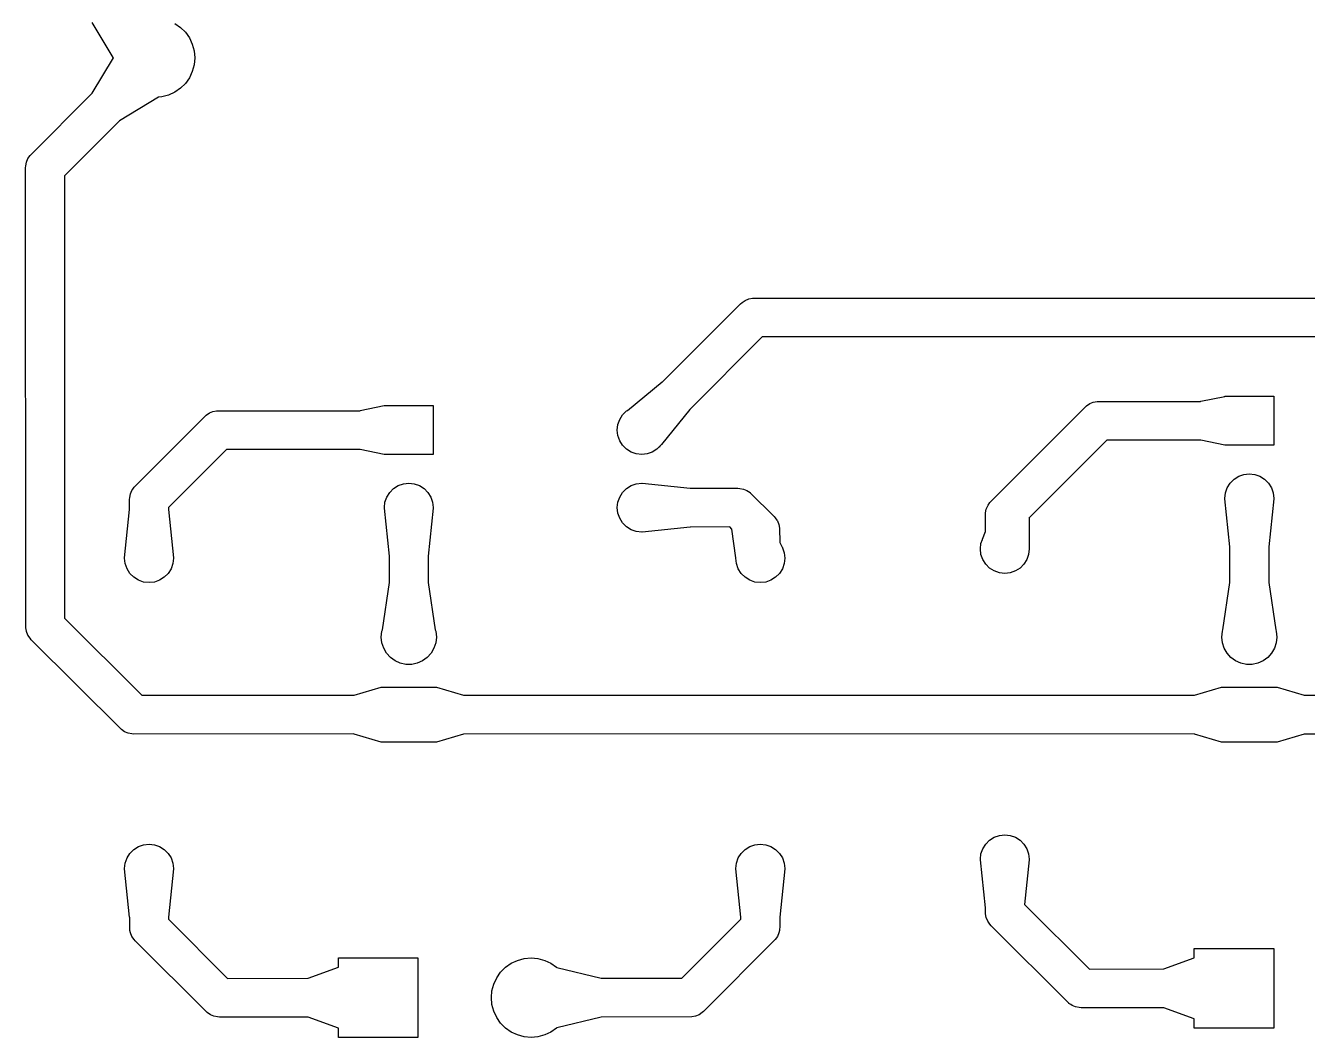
# Model space of a CAD drawing. Extents: x 52 to 194, y -148 to -75.
# Drawn here: x 52.46 to 94.4, y -144.56 to -111.45 of the extents above; entities that cross this region are included whole.
import ezdxf

# ---------------------------------------------------------------- set-up
doc = ezdxf.new("R2010")
doc.units = 0
doc.layers.add('BLACK', color=7, linetype='CONTINUOUS')

msp = doc.modelspace()

# ---------------------------------------------------------------- linework, layer by layer
at = {"layer": 'BLACK', "linetype": 'CONTINUOUS'}
for p, q in [((55.330355, -112.491302), (54.63489, -111.341017)), ((57.345, -111.374167), (57.530624, -111.504142)), ((57.530624, -111.504142), (57.690858, -111.664376)), ((57.690858, -111.664376), (57.820833, -111.85)), ((57.820833, -111.85), (57.9166, -112.055374)), ((57.9166, -112.055374), (57.97525, -112.274257)), ((57.97525, -112.274257), (57.995, -112.5)), ((54.63489, -113.658983), (55.335613, -112.499999)), ((55.335613, -112.499999), (55.330355, -112.491302)), ((57.97525, -112.725743), (57.9166, -112.944626)), ((57.995, -112.5), (57.97525, -112.725743)), ((57.820833, -113.15), (57.690858, -113.335624)), ((57.9166, -112.944626), (57.820833, -113.15)), ((57.345, -113.625833), (57.139626, -113.7216)), ((57.530624, -113.495858), (57.345, -113.625833)), ((57.690858, -113.335624), (57.530624, -113.495858)), ((52.607479, -115.693818), (54.633394, -113.665495)), ((54.633203, -113.665033), (54.63489, -113.658983)), ((54.633394, -113.665495), (54.633203, -113.665033)), ((56.81339, -113.789642), (55.536015, -114.560121)), ((56.920743, -113.78025), (56.81339, -113.789642)), ((57.139626, -113.7216), (56.920743, -113.78025)), ((55.529575, -114.561094), (53.729508, -116.363299)), ((55.536015, -114.560121), (55.529575, -114.561094)), ((52.53748, -115.798163), (52.606638, -115.69466)), ((52.606638, -115.69466), (52.607479, -115.693818)), ((52.4625, -116.0975), (52.465557, -116.035279)), ((52.465557, -131.154815), (52.4625, -116.0975)), ((52.465557, -116.035259), (52.489843, -115.913169)), ((52.465557, -116.035279), (52.465557, -116.035259)), ((52.489843, -115.913169), (52.53748, -115.798163)), ((53.729508, -116.363299), (53.732447, -130.838405)), ((73.300577, -123.109362), (75.855987, -120.550987)), ((75.855987, -120.550987), (75.90215, -120.509147)), ((75.90215, -120.509147), (75.90216, -120.509138)), ((75.90216, -120.509138), (76.005663, -120.43998)), ((76.005663, -120.43998), (76.120669, -120.392343)), ((76.120669, -120.392343), (76.242759, -120.368057)), ((76.242759, -120.368057), (76.249462, -120.368057)), ((76.249462, -120.368057), (96.74, -120.365)), ((76.564008, -121.634961), (74.195287, -124.006431)), ((96.474196, -121.63199), (76.564008, -121.634961)), ((72.150407, -124.041187), (73.294169, -123.111274)), ((73.294169, -123.111274), (73.300577, -123.109362)), ((90.909336, -123.743074), (91.69383, -123.581272)), ((91.69383, -123.581272), (91.7, -123.582454)), ((91.7, -123.582454), (91.7, -123.58)), ((91.7, -123.58), (93.3, -123.58)), ((93.3, -123.58), (93.3, -125.18)), ((58.37216, -124.194138), (58.475663, -124.12498)), ((58.475663, -124.12498), (58.590669, -124.077343)), ((58.590669, -124.077343), (58.712759, -124.053057)), ((58.712759, -124.053057), (58.714815, -124.053057)), ((58.714815, -124.053057), (63.404324, -124.050776)), ((63.404324, -124.050776), (63.409336, -124.048074)), ((63.409336, -124.048074), (64.19383, -123.886272)), ((64.19383, -123.886272), (64.2, -123.887454)), ((64.2, -123.887454), (64.2, -123.885)), ((64.2, -123.885), (65.8, -123.885)), ((65.8, -123.885), (65.8, -125.485)), ((71.994535, -124.186208), (72.060188, -124.120554)), ((72.060045, -124.120207), (72.063482, -124.111939)), ((72.060188, -124.120554), (72.060045, -124.120207)), ((72.063482, -124.111939), (72.064354, -124.111152)), ((72.064354, -124.111152), (72.092364, -124.088378)), ((72.092364, -124.088378), (72.121208, -124.059535)), ((72.121208, -124.059535), (72.150407, -124.041187)), ((74.193724, -124.010833), (73.263818, -125.154582)), ((74.195287, -124.006431), (74.193724, -124.010833)), ((84.009859, -127.056438), (87.130987, -123.930987)), ((87.130987, -123.930987), (87.17715, -123.889147)), ((87.17715, -123.889147), (87.17716, -123.889138)), ((87.17716, -123.889138), (87.280663, -123.81998)), ((87.280663, -123.81998), (87.395669, -123.772343)), ((87.395669, -123.772343), (87.517759, -123.748057)), ((87.517759, -123.748057), (87.519388, -123.748057)), ((87.519388, -123.748057), (90.903947, -123.745979)), ((90.903947, -123.745979), (90.909336, -123.743074)), ((56.009673, -126.556624), (58.325987, -124.235987)), ((58.325987, -124.235987), (58.37215, -124.194147)), ((58.37215, -124.194147), (58.37216, -124.194138)), ((71.82, -124.685), (71.840058, -124.506983)), ((71.840058, -124.506983), (71.899225, -124.337893)), ((71.899225, -124.337893), (71.994535, -124.186208)), ((71.840058, -124.863017), (71.82, -124.685)), ((71.899225, -125.032107), (71.840058, -124.863017)), ((59.034259, -125.319873), (57.132447, -127.225236)), ((63.403181, -125.317748), (59.034259, -125.319873)), ((63.409337, -125.321925), (63.403181, -125.317748)), ((64.193828, -125.483727), (63.409337, -125.321925)), ((71.994535, -125.183792), (71.899225, -125.032107)), ((72.121208, -125.310465), (71.994535, -125.183792)), ((72.272893, -125.405775), (72.121208, -125.310465)), ((73.118792, -125.310465), (72.967107, -125.405775)), ((73.184735, -125.244521), (73.118792, -125.310465)), ((73.185977, -125.244892), (73.184735, -125.244521)), ((73.193855, -125.240635), (73.185977, -125.244892)), ((73.21661, -125.212646), (73.193855, -125.240635)), ((73.245465, -125.183792), (73.21661, -125.212646)), ((73.263818, -125.154582), (73.245465, -125.183792)), ((87.839181, -125.01484), (85.290431, -127.567121)), ((90.903492, -125.01296), (87.839181, -125.01484)), ((90.909337, -125.016925), (90.903492, -125.01296)), ((91.693828, -125.178727), (90.909337, -125.016925)), ((91.696184, -125.178968), (91.693828, -125.178727)), ((91.7, -125.177389), (91.696184, -125.178968)), ((91.7, -125.18), (91.7, -125.177389)), ((93.3, -125.18), (91.7, -125.18)), ((64.196184, -125.483968), (64.193828, -125.483727)), ((64.2, -125.482389), (64.196184, -125.483968)), ((64.2, -125.485), (64.2, -125.482389)), ((65.8, -125.485), (64.2, -125.485)), ((72.441983, -125.464942), (72.272893, -125.405775)), ((72.62, -125.485), (72.441983, -125.464942)), ((72.798017, -125.464942), (72.62, -125.485)), ((72.967107, -125.405775), (72.798017, -125.464942)), ((92.001208, -126.294535), (92.152893, -126.199225)), ((92.152893, -126.199225), (92.321983, -126.140058)), ((92.321983, -126.140058), (92.5, -126.12)), ((92.5, -126.12), (92.678017, -126.140058)), ((92.678017, -126.140058), (92.847107, -126.199225)), ((92.847107, -126.199225), (92.998792, -126.294535)), ((55.93998, -126.660663), (55.966707, -126.620663)), ((55.966707, -126.620663), (56.009138, -126.55716)), ((56.009138, -126.55716), (56.009673, -126.556624)), ((64.374535, -126.726208), (64.501208, -126.599535)), ((64.501208, -126.599535), (64.652893, -126.504225)), ((64.652893, -126.504225), (64.821983, -126.445058)), ((64.821983, -126.445058), (65, -126.425)), ((65, -126.425), (65.178017, -126.445058)), ((65.178017, -126.445058), (65.347107, -126.504225)), ((65.347107, -126.504225), (65.498792, -126.599535)), ((65.498792, -126.599535), (65.625465, -126.726208)), ((71.994535, -126.726208), (72.121208, -126.599535)), ((72.121208, -126.599535), (72.272893, -126.504225)), ((72.272893, -126.504225), (72.441983, -126.445058)), ((72.441983, -126.445058), (72.62, -126.425)), ((72.62, -126.425), (72.631598, -126.426306)), ((72.631598, -126.426306), (72.631698, -126.426266)), ((72.631698, -126.426266), (72.632871, -126.426327)), ((72.632871, -126.426327), (74.2095, -126.588917)), ((74.2095, -126.588917), (74.21424, -126.591478)), ((74.21424, -126.591478), (75.765, -126.59)), ((75.765, -126.59), (75.827221, -126.593057)), ((75.827221, -126.593057), (75.827241, -126.593057)), ((75.827241, -126.593057), (75.949331, -126.617343)), ((75.949331, -126.617343), (76.064337, -126.66498)), ((91.720058, -126.741983), (91.779225, -126.572893)), ((91.779225, -126.572893), (91.874535, -126.421208)), ((91.874535, -126.421208), (92.001208, -126.294535)), ((92.998792, -126.294535), (93.125465, -126.421208)), ((93.125465, -126.421208), (93.220775, -126.572893)), ((93.220775, -126.572893), (93.279942, -126.741983)), ((55.865, -126.96), (55.868057, -126.897779)), ((55.865505, -127.28756), (55.865, -126.96)), ((55.868057, -126.897759), (55.892343, -126.775669)), ((55.868057, -126.897779), (55.868057, -126.897759)), ((55.892343, -126.775669), (55.93998, -126.660663)), ((64.2, -127.225), (64.220058, -127.046983)), ((64.220058, -127.046983), (64.279225, -126.877893)), ((64.279225, -126.877893), (64.374535, -126.726208)), ((65.625465, -126.726208), (65.720775, -126.877893)), ((65.720775, -126.877893), (65.779942, -127.046983)), ((65.779942, -127.046983), (65.8, -127.225)), ((71.82, -127.225), (71.840058, -127.046983)), ((71.840058, -127.046983), (71.899225, -126.877893)), ((71.899225, -126.877893), (71.994535, -126.726208)), ((76.064337, -126.66498), (76.16784, -126.734138)), ((76.16784, -126.734138), (76.168019, -126.734317)), ((76.168019, -126.734317), (76.949013, -127.510987)), ((83.950893, -127.144331), (84.009138, -127.05716)), ((84.009138, -127.05716), (84.009859, -127.056438)), ((91.7, -126.92), (91.720058, -126.741983)), ((91.701417, -126.93258), (91.7, -126.92)), ((91.701328, -126.932881), (91.701417, -126.93258)), ((91.863917, -128.5095), (91.701328, -126.932881)), ((93.298671, -126.932883), (93.136083, -128.5095)), ((93.279942, -126.741983), (93.3, -126.92)), ((93.298733, -126.931698), (93.298671, -126.932883)), ((93.3, -126.92), (93.298692, -126.9316)), ((93.298692, -126.9316), (93.298733, -126.931698)), ((55.701327, -128.867129), (55.863917, -127.290499)), ((55.863917, -127.290499), (55.865505, -127.28756)), ((57.132447, -127.225236), (57.132536, -127.283351)), ((57.132536, -127.283351), (57.132718, -127.283427)), ((57.132718, -127.283427), (57.136083, -127.2905)), ((57.136083, -127.2905), (57.298671, -128.867116)), ((64.201417, -127.23758), (64.2, -127.225)), ((64.201328, -127.237881), (64.201417, -127.23758)), ((64.363917, -128.8145), (64.201328, -127.237881)), ((65.798671, -127.237883), (65.636083, -128.8145)), ((65.798733, -127.236698), (65.798671, -127.237883)), ((65.8, -127.225), (65.798692, -127.2366)), ((65.798692, -127.2366), (65.798733, -127.236698)), ((71.840058, -127.403017), (71.82, -127.225)), ((71.899225, -127.572107), (71.840058, -127.403017)), ((83.865, -127.46), (83.868057, -127.397779)), ((83.866407, -128.002036), (83.865, -127.46)), ((83.868057, -127.397759), (83.892343, -127.275669)), ((83.868057, -127.397779), (83.868057, -127.397759)), ((83.892343, -127.275669), (83.93998, -127.160663)), ((83.93998, -127.160663), (83.950893, -127.144331)), ((71.994535, -127.723792), (71.899225, -127.572107)), ((72.121208, -127.850465), (71.994535, -127.723792)), ((72.272893, -127.945775), (72.121208, -127.850465)), ((74.2095, -127.861082), (72.632883, -128.023671)), ((74.21497, -127.858479), (74.2095, -127.861082)), ((75.500247, -127.857253), (74.21497, -127.858479)), ((75.572268, -127.928875), (75.500247, -127.857253)), ((76.949013, -127.510987), (76.990852, -127.55715)), ((76.990852, -127.55715), (76.990862, -127.55716)), ((76.990862, -127.55716), (77.038956, -127.629138)), ((77.038956, -127.629138), (77.06002, -127.660663)), ((77.06002, -127.660663), (77.107657, -127.775669)), ((77.107657, -127.775669), (77.131943, -127.897759)), ((77.131943, -127.897759), (77.131943, -127.89808)), ((77.131943, -127.89808), (77.133387, -128.362167)), ((85.290431, -127.567121), (85.291997, -127.570857)), ((85.291997, -127.570857), (85.299906, -128.563217)), ((72.441983, -128.004942), (72.272893, -127.945775)), ((72.62, -128.025), (72.441983, -128.004942)), ((72.632584, -128.023582), (72.62, -128.025)), ((72.632883, -128.023671), (72.632584, -128.023582)), ((75.570939, -127.933929), (75.572268, -127.928875)), ((75.698621, -128.869892), (75.570939, -127.933929)), ((83.720058, -128.396983), (83.765468, -128.267206)), ((83.765124, -128.258161), (83.866407, -128.002036)), ((83.765189, -128.266926), (83.765124, -128.258161)), ((83.765468, -128.267206), (83.765189, -128.266926)), ((77.133387, -128.362167), (77.210411, -128.516399)), ((77.210411, -128.516399), (77.220775, -128.532893)), ((77.220775, -128.532893), (77.225753, -128.547119)), ((77.225753, -128.547119), (77.233501, -128.562634)), ((77.233501, -128.562634), (77.234087, -128.570938)), ((77.234087, -128.570938), (77.279942, -128.701983)), ((77.279942, -128.701983), (77.3, -128.88)), ((83.7, -128.575), (83.720058, -128.396983)), ((83.720058, -128.753017), (83.7, -128.575)), ((85.3, -128.575), (85.279942, -128.753017)), ((85.299906, -128.563217), (85.29894, -128.5656)), ((85.29894, -128.5656), (85.3, -128.575)), ((91.866059, -128.514002), (91.863917, -128.5095)), ((91.866823, -129.664483), (91.866059, -128.514002)), ((93.136083, -128.5095), (93.133043, -128.515125)), ((93.133043, -128.515125), (93.133807, -129.664694)), ((55.7, -128.88), (55.701306, -128.8684)), ((55.720058, -129.058017), (55.7, -128.88)), ((55.701266, -128.868301), (55.701327, -128.867129)), ((55.701306, -128.8684), (55.701266, -128.868301)), ((55.779225, -129.227107), (55.720058, -129.058017)), ((57.279942, -129.058017), (57.220775, -129.227107)), ((57.3, -128.88), (57.279942, -129.058017)), ((57.298671, -128.867116), (57.298581, -128.867414)), ((57.298581, -128.867414), (57.3, -128.88)), ((64.366134, -128.81916), (64.363917, -128.8145)), ((64.366736, -129.664629), (64.366134, -128.81916)), ((65.636083, -128.8145), (65.633121, -128.81998)), ((65.633121, -128.81998), (65.633722, -129.664525)), ((75.700672, -128.874031), (75.698621, -128.869892)), ((75.7, -128.88), (75.700672, -128.874031)), ((75.720058, -129.058017), (75.7, -128.88)), ((75.779225, -129.227107), (75.720058, -129.058017)), ((77.279942, -129.058017), (77.220775, -129.227107)), ((77.3, -128.88), (77.279942, -129.058017)), ((83.779225, -128.922107), (83.720058, -128.753017)), ((83.874535, -129.073792), (83.779225, -128.922107)), ((84.001208, -129.200465), (83.874535, -129.073792)), ((85.125465, -129.073792), (84.998792, -129.200465)), ((85.220775, -128.922107), (85.125465, -129.073792)), ((85.279942, -128.753017), (85.220775, -128.922107)), ((55.874535, -129.378792), (55.779225, -129.227107)), ((56.001208, -129.505465), (55.874535, -129.378792)), ((56.152893, -129.600775), (56.001208, -129.505465)), ((56.998792, -129.505465), (56.847107, -129.600775)), ((57.125465, -129.378792), (56.998792, -129.505465)), ((57.220775, -129.227107), (57.125465, -129.378792)), ((75.874535, -129.378792), (75.779225, -129.227107)), ((76.001208, -129.505465), (75.874535, -129.378792)), ((76.152893, -129.600775), (76.001208, -129.505465)), ((76.998792, -129.505465), (76.847107, -129.600775)), ((77.125465, -129.378792), (76.998792, -129.505465)), ((77.220775, -129.227107), (77.125465, -129.378792)), ((84.152893, -129.295775), (84.001208, -129.200465)), ((84.321983, -129.354942), (84.152893, -129.295775)), ((84.5, -129.375), (84.321983, -129.354942)), ((84.678017, -129.354942), (84.5, -129.375)), ((84.847107, -129.295775), (84.678017, -129.354942)), ((84.998792, -129.200465), (84.847107, -129.295775)), ((56.321983, -129.659942), (56.152893, -129.600775)), ((56.5, -129.68), (56.321983, -129.659942)), ((56.678017, -129.659942), (56.5, -129.68)), ((56.847107, -129.600775), (56.678017, -129.659942)), ((64.134077, -131.228527), (64.363528, -129.669996)), ((64.363528, -129.669996), (64.366736, -129.664629)), ((65.633722, -129.664525), (65.636472, -129.669996)), ((65.636472, -129.669996), (65.86592, -131.228522)), ((76.321983, -129.659942), (76.152893, -129.600775)), ((76.5, -129.68), (76.321983, -129.659942)), ((76.678017, -129.659942), (76.5, -129.68)), ((76.847107, -129.600775), (76.678017, -129.659942)), ((91.634077, -131.228527), (91.863528, -129.669996)), ((91.863528, -129.669996), (91.866823, -129.664483)), ((93.133807, -129.664694), (93.136472, -129.669996)), ((93.136472, -129.669996), (93.36592, -131.228522)), ((53.732447, -130.838405), (56.265704, -133.367947)), ((52.465557, -131.159741), (52.465557, -131.154815)), ((52.488062, -131.272879), (52.465557, -131.159741)), ((64.119667, -131.272879), (64.134077, -131.228527)), ((65.86592, -131.228522), (65.880333, -131.272879)), ((91.619667, -131.272879), (91.634077, -131.228527)), ((93.36592, -131.228522), (93.380333, -131.272879)), ((52.489843, -131.281831), (52.488062, -131.272879)), ((52.53748, -131.396837), (52.489843, -131.281831)), ((52.606638, -131.50034), (52.53748, -131.396837)), ((52.606647, -131.500349), (52.606638, -131.50034)), ((52.648487, -131.546513), (52.606647, -131.500349)), ((55.596479, -134.490181), (52.648487, -131.546513)), ((64.1, -131.46), (64.119667, -131.272879)), ((64.119667, -131.647121), (64.1, -131.46)), ((64.177809, -131.826063), (64.119667, -131.647121)), ((65.880333, -131.647121), (65.822191, -131.826063)), ((65.880333, -131.272879), (65.9, -131.46)), ((65.9, -131.46), (65.880333, -131.647121)), ((91.6, -131.46), (91.619667, -131.272879)), ((91.619667, -131.647121), (91.6, -131.46)), ((91.677809, -131.826063), (91.619667, -131.647121)), ((93.380333, -131.647121), (93.322191, -131.826063)), ((93.380333, -131.272879), (93.4, -131.46)), ((93.4, -131.46), (93.380333, -131.647121)), ((64.271885, -131.989007), (64.177809, -131.826063)), ((64.397782, -132.12883), (64.271885, -131.989007)), ((65.728115, -131.989007), (65.602218, -132.12883)), ((65.822191, -131.826063), (65.728115, -131.989007)), ((91.771885, -131.989007), (91.677809, -131.826063)), ((91.897782, -132.12883), (91.771885, -131.989007)), ((93.228115, -131.989007), (93.102218, -132.12883)), ((93.322191, -131.826063), (93.228115, -131.989007)), ((64.55, -132.239423), (64.397782, -132.12883)), ((64.721885, -132.315951), (64.55, -132.239423)), ((64.905924, -132.35507), (64.721885, -132.315951)), ((65.094076, -132.35507), (64.905924, -132.35507)), ((65.278115, -132.315951), (65.094076, -132.35507)), ((65.45, -132.239423), (65.278115, -132.315951)), ((65.602218, -132.12883), (65.45, -132.239423)), ((92.05, -132.239423), (91.897782, -132.12883)), ((92.221885, -132.315951), (92.05, -132.239423)), ((92.405924, -132.35507), (92.221885, -132.315951)), ((92.594076, -132.35507), (92.405924, -132.35507)), ((92.778115, -132.315951), (92.594076, -132.35507)), ((92.95, -132.239423), (92.778115, -132.315951)), ((93.102218, -132.12883), (92.95, -132.239423)), ((63.208395, -133.362528), (64.093339, -133.101961)), ((64.093339, -133.101961), (64.1, -133.102672)), ((64.1, -133.102672), (64.1, -133.1)), ((64.1, -133.1), (65.9, -133.1)), ((65.9, -133.1), (65.9, -133.102874)), ((65.9, -133.102874), (65.903362, -133.101485)), ((65.903362, -133.101485), (65.906659, -133.10196)), ((65.906659, -133.10196), (66.791605, -133.362528)), ((90.708395, -133.362528), (91.593339, -133.101961)), ((91.593339, -133.101961), (91.6, -133.102672)), ((91.6, -133.102672), (91.6, -133.1)), ((91.6, -133.1), (93.4, -133.1)), ((93.4, -133.1), (93.4, -133.102874)), ((93.4, -133.102874), (93.403362, -133.101485)), ((93.403362, -133.101485), (93.406659, -133.10196)), ((93.406659, -133.10196), (94.291605, -133.362528)), ((56.265704, -133.367947), (63.203374, -133.365606)), ((63.203374, -133.365606), (63.203427, -133.365479)), ((63.203427, -133.365479), (63.208395, -133.362528)), ((66.791605, -133.362528), (66.798136, -133.3678)), ((66.798136, -133.3678), (90.703903, -133.365195)), ((90.703903, -133.365195), (90.708395, -133.362528)), ((94.291605, -133.362528), (94.297845, -133.367566)), ((94.297845, -133.367566), (104, -133.365)), ((55.59716, -134.490862), (55.596479, -134.490181)), ((55.700663, -134.56002), (55.59716, -134.490862)), ((55.815669, -134.607657), (55.700663, -134.56002)), ((55.937759, -134.631943), (55.815669, -134.607657)), ((55.937779, -134.631943), (55.937759, -134.631943)), ((56, -134.635), (55.937779, -134.631943)), ((63.202323, -134.632569), (56, -134.635)), ((63.208395, -134.637471), (63.202323, -134.632569)), ((64.093338, -134.898038), (63.208395, -134.637471)), ((64.096636, -134.898514), (64.093338, -134.898038)), ((64.1, -134.897123), (64.096636, -134.898514)), ((64.1, -134.9), (64.1, -134.897123)), ((65.9, -134.9), (64.1, -134.9)), ((65.906661, -134.898038), (65.9, -134.897326)), ((65.9, -134.897326), (65.9, -134.9)), ((66.791605, -134.637471), (65.906661, -134.898038)), ((66.796186, -134.634749), (66.791605, -134.637471)), ((90.701797, -134.632144), (66.796186, -134.634749)), ((90.708395, -134.637471), (90.701797, -134.632144)), ((91.593338, -134.898038), (90.708395, -134.637471)), ((91.596636, -134.898514), (91.593338, -134.898038)), ((91.6, -134.897123), (91.596636, -134.898514)), ((91.6, -134.9), (91.6, -134.897123)), ((93.4, -134.9), (91.6, -134.9)), ((93.406661, -134.898038), (93.4, -134.897326)), ((93.4, -134.897326), (93.4, -134.9)), ((94.291605, -134.637471), (93.406661, -134.898038)), ((94.296564, -134.634524), (94.291605, -134.637471)), ((103.734262, -134.632028), (94.296564, -134.634524)), ((84.152893, -138.014225), (84.321983, -137.955058)), ((84.321983, -137.955058), (84.5, -137.935)), ((84.5, -137.935), (84.678017, -137.955058)), ((84.678017, -137.955058), (84.847107, -138.014225)), ((56.001208, -138.414535), (56.152893, -138.319225)), ((56.152893, -138.319225), (56.321983, -138.260058)), ((56.321983, -138.260058), (56.5, -138.24)), ((56.5, -138.24), (56.678017, -138.260058)), ((56.678017, -138.260058), (56.847107, -138.319225)), ((56.847107, -138.319225), (56.998792, -138.414535)), ((76.001208, -138.414535), (76.152893, -138.319225)), ((76.152893, -138.319225), (76.321983, -138.260058)), ((76.321983, -138.260058), (76.5, -138.24)), ((76.5, -138.24), (76.678017, -138.260058)), ((76.678017, -138.260058), (76.847107, -138.319225)), ((76.847107, -138.319225), (76.998792, -138.414535)), ((83.720058, -138.556983), (83.779225, -138.387893)), ((83.779225, -138.387893), (83.874535, -138.236208)), ((83.874535, -138.236208), (84.001208, -138.109535)), ((84.001208, -138.109535), (84.152893, -138.014225)), ((84.847107, -138.014225), (84.998792, -138.109535)), ((84.998792, -138.109535), (85.125465, -138.236208)), ((85.125465, -138.236208), (85.220775, -138.387893)), ((85.220775, -138.387893), (85.279942, -138.556983)), ((55.720058, -138.861983), (55.779225, -138.692893)), ((55.779225, -138.692893), (55.874535, -138.541208)), ((55.874535, -138.541208), (56.001208, -138.414535)), ((56.998792, -138.414535), (57.125465, -138.541208)), ((57.125465, -138.541208), (57.220775, -138.692893)), ((57.220775, -138.692893), (57.279942, -138.861983)), ((75.720058, -138.861983), (75.779225, -138.692893)), ((75.779225, -138.692893), (75.874535, -138.541208)), ((75.874535, -138.541208), (76.001208, -138.414535)), ((76.998792, -138.414535), (77.125465, -138.541208)), ((77.125465, -138.541208), (77.220775, -138.692893)), ((77.220775, -138.692893), (77.279942, -138.861983)), ((83.7, -138.735), (83.720058, -138.556983)), ((83.701417, -138.74758), (83.7, -138.735)), ((83.701328, -138.747881), (83.701417, -138.74758)), ((83.863917, -140.3245), (83.701328, -138.747881)), ((85.298671, -138.747883), (85.147537, -140.213421)), ((85.279942, -138.556983), (85.3, -138.735)), ((85.298733, -138.746698), (85.298671, -138.747883)), ((85.3, -138.735), (85.298692, -138.7466)), ((85.298692, -138.7466), (85.298733, -138.746698)), ((55.7, -139.04), (55.720058, -138.861983)), ((55.701417, -139.05258), (55.7, -139.04)), ((55.701328, -139.052881), (55.701417, -139.05258)), ((55.863917, -140.6295), (55.701328, -139.052881)), ((57.298671, -139.052883), (57.136083, -140.6295)), ((57.279942, -138.861983), (57.3, -139.04)), ((57.298733, -139.051698), (57.298671, -139.052883)), ((57.3, -139.04), (57.298692, -139.0516)), ((57.298692, -139.0516), (57.298733, -139.051698)), ((75.7, -139.04), (75.720058, -138.861983)), ((75.701417, -139.05258), (75.7, -139.04)), ((75.701328, -139.052881), (75.701417, -139.05258)), ((75.863917, -140.6295), (75.701328, -139.052881)), ((77.298671, -139.052883), (77.136083, -140.6295)), ((77.279942, -138.861983), (77.3, -139.04)), ((77.298733, -139.051698), (77.298671, -139.052883)), ((77.3, -139.04), (77.298692, -139.0516)), ((77.298692, -139.0516), (77.298733, -139.051698)), ((83.867282, -140.331573), (83.863917, -140.3245)), ((83.867732, -140.331759), (83.867282, -140.331573)), ((83.868057, -140.521656), (83.867732, -140.331759)), ((85.147537, -140.213421), (87.265574, -142.327859)), ((55.867282, -140.636573), (55.863917, -140.6295)), ((55.867463, -140.636648), (55.867282, -140.636573)), ((55.868057, -141.021592), (55.867463, -140.636648)), ((57.136083, -140.6295), (57.134494, -140.632439)), ((57.134494, -140.632439), (57.134599, -140.700472)), ((57.134599, -140.700472), (59.070555, -142.632867)), ((73.935721, -142.63015), (75.867552, -140.694759)), ((75.867282, -140.636573), (75.863917, -140.6295)), ((75.867463, -140.636648), (75.867282, -140.636573)), ((75.867552, -140.694759), (75.867463, -140.636648)), ((77.136083, -140.6295), (77.134494, -140.632439)), ((77.134494, -140.632439), (77.135, -140.96)), ((83.868057, -140.522241), (83.868057, -140.521656)), ((83.892343, -140.644331), (83.868057, -140.522241)), ((83.93998, -140.759337), (83.892343, -140.644331)), ((84.009138, -140.86284), (83.93998, -140.759337)), ((84.009147, -140.862849), (84.009138, -140.86284)), ((84.050987, -140.909013), (84.009147, -140.862849)), ((55.868057, -141.022241), (55.868057, -141.021592)), ((55.877107, -141.067736), (55.868057, -141.022241)), ((55.892343, -141.144331), (55.877107, -141.067736)), ((55.93998, -141.259337), (55.892343, -141.144331)), ((56.009138, -141.36284), (55.93998, -141.259337)), ((77.06002, -141.259337), (76.990862, -141.36284)), ((77.107657, -141.144331), (77.06002, -141.259337)), ((77.122893, -141.067736), (77.107657, -141.144331)), ((77.131943, -141.022241), (77.122893, -141.067736)), ((77.135, -140.96), (77.131943, -141.02222)), ((77.131943, -141.02222), (77.131943, -141.022241)), ((86.596572, -143.450274), (84.050987, -140.909013)), ((56.009147, -141.362849), (56.009138, -141.36284)), ((56.050987, -141.409013), (56.009147, -141.362849)), ((58.401616, -143.755318), (56.050987, -141.409013)), ((76.990318, -141.363383), (74.644013, -143.714013)), ((76.990862, -141.36284), (76.990318, -141.363383)), ((90.7, -141.962463), (90.7, -141.66)), ((90.7, -141.66), (93.3, -141.66)), ((93.3, -141.66), (93.3, -144.26)), ((62.7, -142.267463), (62.7, -141.965)), ((62.7, -141.965), (65.3, -141.965)), ((65.3, -141.965), (65.3, -144.565)), ((68.164376, -142.269142), (68.35, -142.139167)), ((68.35, -142.139167), (68.555374, -142.0434)), ((68.555374, -142.0434), (68.774257, -141.98475)), ((68.774257, -141.98475), (69, -141.965)), ((69, -141.965), (69.225743, -141.98475)), ((69.225743, -141.98475), (69.444626, -142.0434)), ((69.444626, -142.0434), (69.65, -142.139167)), ((69.65, -142.139167), (69.835624, -142.269142)), ((89.707684, -142.322195), (90.693958, -141.962205)), ((90.693958, -141.962205), (90.7, -141.962463)), ((61.707684, -142.627195), (62.693958, -142.267205)), ((62.693958, -142.267205), (62.7, -142.267463)), ((67.874167, -142.615), (68.004142, -142.429376)), ((68.004142, -142.429376), (68.164376, -142.269142)), ((69.835624, -142.269142), (69.841617, -142.275135)), ((69.841617, -142.275135), (71.291066, -142.627826)), ((87.265574, -142.327859), (89.702815, -142.326387)), ((89.702815, -142.326387), (89.703427, -142.324911)), ((89.703427, -142.324911), (89.707684, -142.322195)), ((59.070555, -142.632867), (61.702836, -142.631336)), ((61.702836, -142.631336), (61.703427, -142.629911)), ((61.703427, -142.629911), (61.707684, -142.627195)), ((67.71975, -143.039257), (67.7784, -142.820374)), ((67.7784, -142.820374), (67.874167, -142.615)), ((71.291066, -142.627826), (71.296345, -142.631686)), ((71.296345, -142.631686), (73.935721, -142.63015)), ((67.7, -143.265), (67.71975, -143.039257)), ((67.71975, -143.490743), (67.7, -143.265)), ((58.40216, -143.755862), (58.401616, -143.755318)), ((58.505663, -143.82502), (58.40216, -143.755862)), ((58.620669, -143.872657), (58.505663, -143.82502)), ((67.7784, -143.709626), (67.71975, -143.490743)), ((67.874167, -143.915), (67.7784, -143.709626)), ((74.494337, -143.82502), (74.379331, -143.872657)), ((74.59784, -143.755862), (74.494337, -143.82502)), ((74.597849, -143.755852), (74.59784, -143.755862)), ((74.644013, -143.714013), (74.597849, -143.755852)), ((86.59716, -143.450862), (86.596572, -143.450274)), ((86.656847, -143.490743), (86.59716, -143.450862)), ((86.700663, -143.52002), (86.656847, -143.490743)), ((86.815669, -143.567657), (86.700663, -143.52002)), ((86.937759, -143.591943), (86.815669, -143.567657)), ((86.937779, -143.591943), (86.937759, -143.591943)), ((87, -143.595), (86.937779, -143.591943)), ((89.702853, -143.593367), (87, -143.595)), ((89.707688, -143.597806), (89.702853, -143.593367)), ((90.693958, -143.957794), (89.707688, -143.597806)), ((58.742759, -143.896943), (58.620669, -143.872657)), ((58.742779, -143.896943), (58.742759, -143.896943)), ((58.805, -143.9), (58.742779, -143.896943)), ((61.702795, -143.898314), (58.805, -143.9)), ((61.707688, -143.902806), (61.702795, -143.898314)), ((62.693958, -144.262794), (61.707688, -143.902806)), ((68.004142, -144.100624), (67.874167, -143.915)), ((68.164376, -144.260858), (68.004142, -144.100624)), ((68.35, -144.390833), (68.164376, -144.260858)), ((69.835624, -144.260858), (69.65, -144.390833)), ((69.841618, -144.254863), (69.835624, -144.260858)), ((71.291066, -143.902173), (69.841618, -144.254863)), ((71.296573, -143.899078), (71.291066, -143.902173)), ((71.296744, -143.898664), (71.296573, -143.899078)), ((74.255522, -143.896943), (71.296744, -143.898664)), ((74.257241, -143.896943), (74.255522, -143.896943)), ((74.379331, -143.872657), (74.257241, -143.896943)), ((90.696452, -143.958404), (90.693958, -143.957794)), ((90.7, -143.95745), (90.696452, -143.958404)), ((90.7, -144.26), (90.7, -143.95745)), ((93.3, -144.26), (90.7, -144.26)), ((62.696452, -144.263404), (62.693958, -144.262794)), ((62.7, -144.26245), (62.696452, -144.263404)), ((62.7, -144.565), (62.7, -144.26245)), ((65.3, -144.565), (62.7, -144.565)), ((68.555374, -144.4866), (68.35, -144.390833)), ((68.774257, -144.54525), (68.555374, -144.4866)), ((69, -144.565), (68.774257, -144.54525)), ((69.225743, -144.54525), (69, -144.565)), ((69.444626, -144.4866), (69.225743, -144.54525)), ((69.65, -144.390833), (69.444626, -144.4866))]:
    msp.add_line(p, q, dxfattribs=at)

doc.saveas('drawing.dxf')
